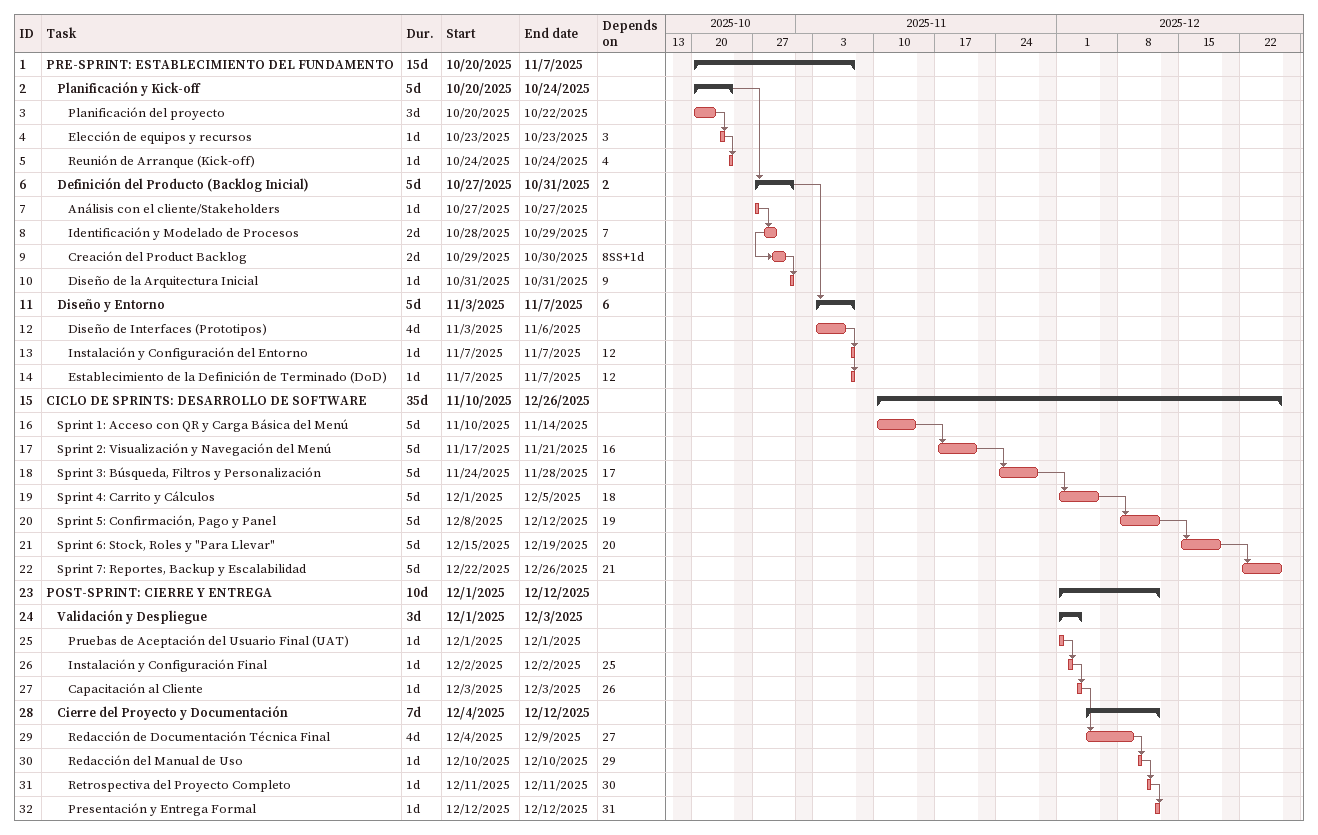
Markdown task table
| ID | Level | Task | Duration | Start | Finish | Predecessors |
|---|---|---|---|---|---|---|
| 1 | 1 | **PRE-SPRINT: ESTABLECIMIENTO DEL FUNDAMENTO** | 15d | 2025-10-20 | 2025-11-07 |  |
| 2 | 2 | **Planificación y Kick-off** | 5d | 2025-10-20 | 2025-10-24 |  |
| 3 | 3 | Planificación del proyecto | 3d | 2025-10-20 | 2025-10-22 |  |
| 4 | 3 | Elección de equipos y recursos | 1d | 2025-10-23 | 2025-10-23 | 3 |
| 5 | 3 | Reunión de Arranque (Kick-off) | 1d | 2025-10-24 | 2025-10-24 | 4 |
| 6 | 2 | **Definición del Producto (Backlog Inicial)** | 5d | 2025-10-27 | 2025-10-31 | 2 |
| 7 | 3 | Análisis con el cliente/Stakeholders | 1d | 2025-10-27 | 2025-10-27 |  |
| 8 | 3 | Identificación y Modelado de Procesos | 2d | 2025-10-28 | 2025-10-29 | 7 |
| 9 | 3 | Creación del Product Backlog | 2d | 2025-10-29 | 2025-10-30 | 8SS+1d |
| 10 | 3 | Diseño de la Arquitectura Inicial | 1d | 2025-10-31 | 2025-10-31 | 9 |
| 11 | 2 | **Diseño y Entorno** | 5d | 2025-11-03 | 2025-11-07 | 6 |
| 12 | 3 | Diseño de Interfaces (Prototipos) | 4d | 2025-11-03 | 2025-11-06 |  |
| 13 | 3 | Instalación y Configuración del Entorno | 1d | 2025-11-07 | 2025-11-07 | 12 |
| 14 | 3 | Establecimiento de la Definición de Terminado (DoD) | 1d | 2025-11-07 | 2025-11-07 | 12 |
| 15 | 1 | **CICLO DE SPRINTS: DESARROLLO DE SOFTWARE** | 35d | 2025-11-10 | 2025-12-26 |  |
| 16 | 2 | Sprint 1: Acceso con QR y Carga Básica del Menú | 5d | 2025-11-10 | 2025-11-14 |  |
| 17 | 2 | Sprint 2: Visualización y Navegación del Menú | 5d | 2025-11-17 | 2025-11-21 | 16 |
| 18 | 2 | Sprint 3: Búsqueda, Filtros y Personalización | 5d | 2025-11-24 | 2025-11-28 | 17 |
| 19 | 2 | Sprint 4: Carrito y Cálculos | 5d | 2025-12-01 | 2025-12-05 | 18 |
| 20 | 2 | Sprint 5: Confirmación, Pago y Panel | 5d | 2025-12-08 | 2025-12-12 | 19 |
| 21 | 2 | Sprint 6: Stock, Roles y "Para Llevar" | 5d | 2025-12-15 | 2025-12-19 | 20 |
| 22 | 2 | Sprint 7: Reportes, Backup y Escalabilidad | 5d | 2025-12-22 | 2025-12-26 | 21 |
| 23 | 1 | **POST-SPRINT: CIERRE Y ENTREGA** | 10d | 2025-12-01 | 2025-12-12 |  |
| 24 | 2 | **Validación y Despliegue** | 3d | 2025-12-01 | 2025-12-03 |  |
| 25 | 3 | Pruebas de Aceptación del Usuario Final (UAT) | 1d | 2025-12-01 | 2025-12-01 |  |
| 26 | 3 | Instalación y Configuración Final | 1d | 2025-12-02 | 2025-12-02 | 25 |
| 27 | 3 | Capacitación al Cliente | 1d | 2025-12-03 | 2025-12-03 | 26 |
| 28 | 2 | **Cierre del Proyecto y Documentación** | 7d | 2025-12-04 | 2025-12-12 |  |
| 29 | 3 | Redacción de Documentación Técnica Final | 4d | 2025-12-04 | 2025-12-09 | 27 |
| 30 | 3 | Redacción del Manual de Uso | 1d | 2025-12-10 | 2025-12-10 | 29 |
| 31 | 3 | Retrospectiva del Proyecto Completo | 1d | 2025-12-11 | 2025-12-11 | 30 |
| 32 | 3 | Presentación y Entrega Formal | 1d | 2025-12-12 | 2025-12-12 | 31 |
